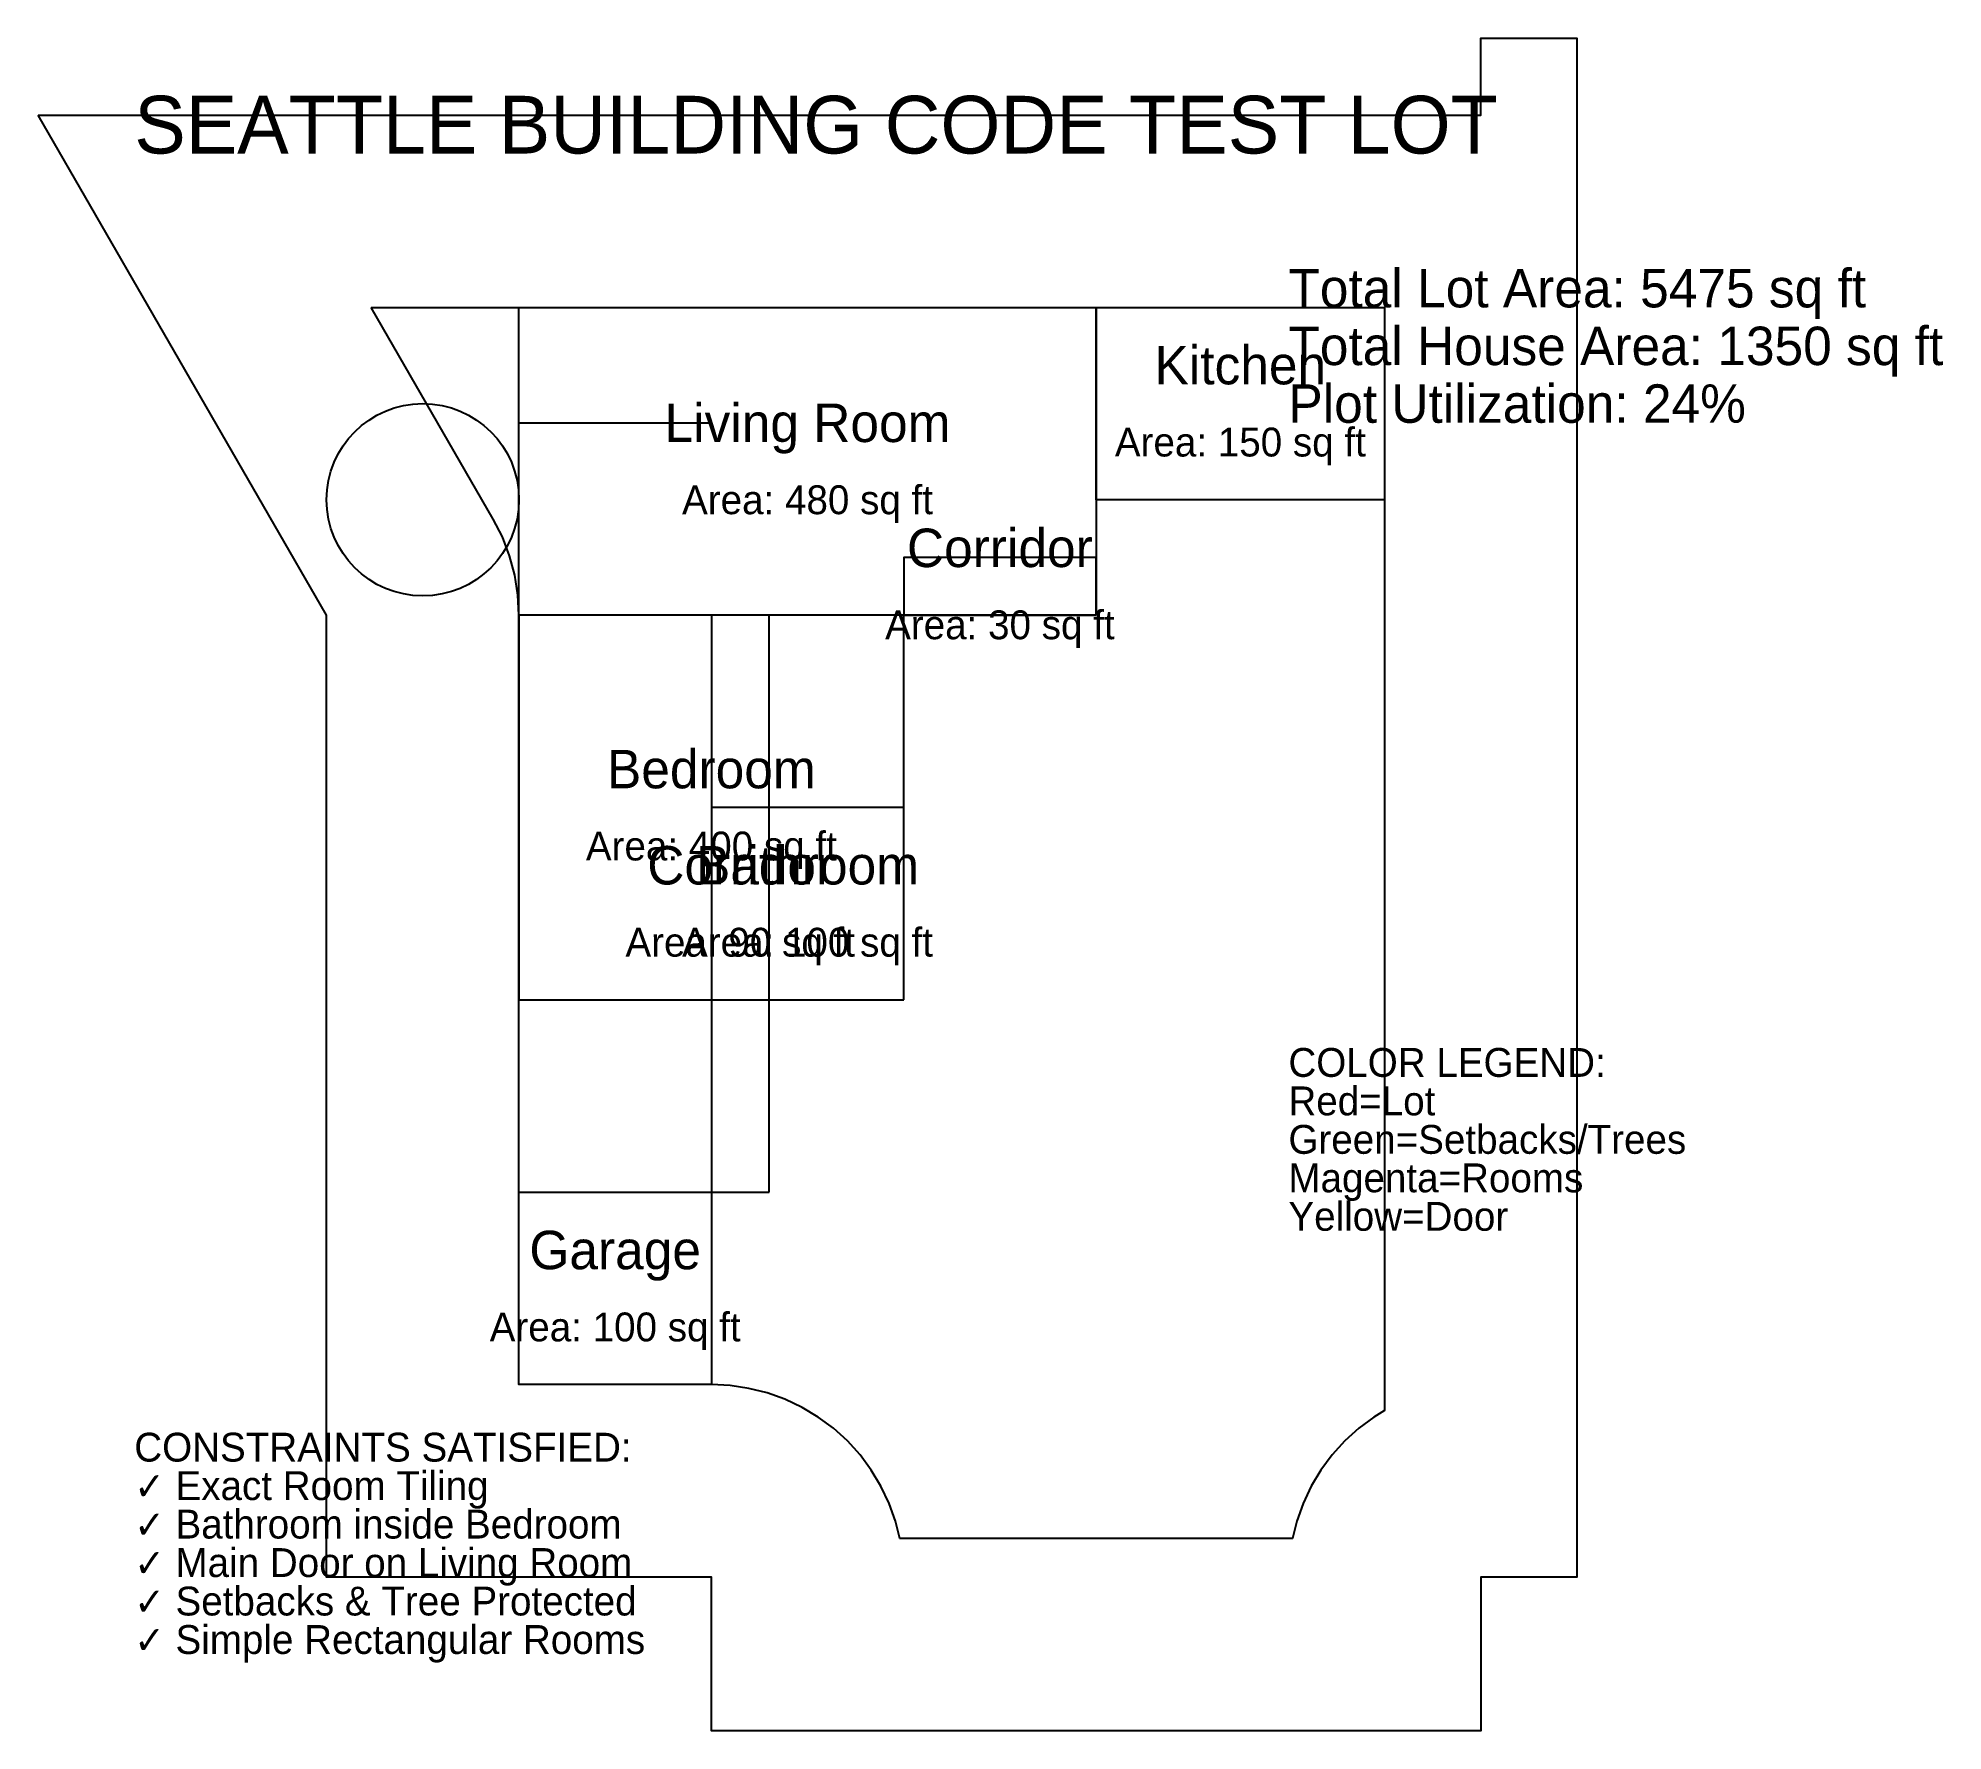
# Model space of a CAD drawing. Header units: metres. Extents: x 0 to 99, y -4 to 84.
import ezdxf
from ezdxf.enums import TextEntityAlignment as Align

# ---------------------------------------------------------------- set-up
doc = ezdxf.new("R2010")
doc.units = ezdxf.units.M
for name, color, linetype in [('ANNOTATIONS', 7, 'Continuous'), ('BUILDING_SETBACK', 3, 'Continuous'), ('LOT_BOUNDARY', 1, 'Continuous'), ('ROOMS', 6, 'Continuous'), ('SBC_DOOR', 2, 'Continuous'), ('TREES', 3, 'Continuous')]:
    doc.layers.add(name, color=color, linetype=linetype)

msp = doc.modelspace()

# ---------------------------------------------------------------- linework, layer by layer
at = {"layer": 'BUILDING_SETBACK'}
msp.add_lwpolyline([(17.314, 70), (70, 70), (70, 12.648), (69.444, 12.315), (68.656, 11.73), (67.929, 11.071), (67.27, 10.344), (66.685, 9.556), (66.181, 8.714), (65.761, 7.827), (65.431, 6.903), (65.204, 6), (44.796, 6), (44.569, 6.903), (44.239, 7.827), (43.819, 8.714), (43.315, 9.556), (42.73, 10.344), (42.071, 11.071), (41.344, 11.73), (40.556, 12.315), (39.714, 12.819), (38.827, 13.239), (37.903, 13.569), (36.951, 13.808), (35.98, 13.952), (35, 14), (25, 14), (25, 54), (24.945, 55.045), (24.782, 56.078), (24.511, 57.088), (24.136, 58.065), (23.662, 58.997), (17.314, 70)], close=True, dxfattribs=at)
at = {"layer": 'LOT_BOUNDARY'}
msp.add_lwpolyline([(0, 80), (75, 80), (75, 84), (80, 84), (80, 4), (75, 4), (75, -4), (35, -4), (35, 4), (15, 4), (15, 54)], close=True, dxfattribs=at)
at = {"layer": 'ROOMS'}
for points in [[(55, 54), (25, 54), (25, 70), (55, 70), (55, 54)], [(70, 60), (55, 60), (55, 70), (70, 70), (70, 60)], [(55, 54), (55, 57), (45, 57), (45, 54), (55, 54)], [(45, 34), (45, 54), (25, 54), (25, 34), (45, 34)], [(38, 24), (38, 54), (35, 54), (35, 24), (38, 24)], [(45, 34), (45, 44), (35, 44), (35, 34), (45, 34)], [(35, 24), (35, 14), (25, 14), (25, 24), (35, 24)]]:
    msp.add_lwpolyline(points, close=True, dxfattribs=at)
at = {"layer": 'SBC_DOOR'}
msp.add_lwpolyline([(25, 64), (35, 64)], dxfattribs=at)
at = {"layer": 'TREES'}
msp.add_circle((20, 60), 5, dxfattribs=at)

# ---------------------------------------------------------------- texts
at = {"layer": 'ANNOTATIONS'}
for s, height, p in [('SEATTLE BUILDING CODE TEST LOT', 3, (5, 78)), ('Total Lot Area: 5475 sq ft', 2, (65, 70)), ('Total House Area: 1350 sq ft', 2, (65, 67)), ('Plot Utilization: 24%', 2, (65, 64)), ('COLOR LEGEND:', 1.5, (65, 30)), ('Red=Lot', 1.5, (65, 28)), ('Green=Setbacks/Trees', 1.5, (65, 26)), ('Magenta=Rooms', 1.5, (65, 24)), ('Yellow=Door', 1.5, (65, 22)), ('CONSTRAINTS SATISFIED:', 1.5, (5, 10)), ('✓ Exact Room Tiling', 1.5, (5, 8)), ('✓ Bathroom inside Bedroom', 1.5, (5, 6)), ('✓ Main Door on Living Room', 1.5, (5, 4)), ('✓ Setbacks & Tree Protected', 1.5, (5, 2)), ('✓ Simple Rectangular Rooms', 1.5, (5, 0))]:
    msp.add_text(s, height=height, dxfattribs=at).set_placement(p)
for s, height, p in [('Kitchen', 2, (62.5, 67)), ('Living Room', 2, (40, 64)), ('Area: 150 sq ft', 1.5, (62.5, 63)), ('Area: 480 sq ft', 1.5, (40, 60)), ('Corridor', 2, (50, 57.5)), ('Area: 30 sq ft', 1.5, (50, 53.5)), ('Bedroom', 2, (35, 46)), ('Area: 400 sq ft', 1.5, (35, 42)), ('Corridor', 2, (36.5, 41)), ('Bathroom', 2, (40, 41)), ('Area: 90 sq ft', 1.5, (36.5, 37)), ('Area: 100 sq ft', 1.5, (40, 37)), ('Garage', 2, (30, 21)), ('Area: 100 sq ft', 1.5, (30, 17))]:
    msp.add_text(s, height=height, dxfattribs=at).set_placement(p, align=Align.MIDDLE_CENTER)

doc.saveas('drawing.dxf')
